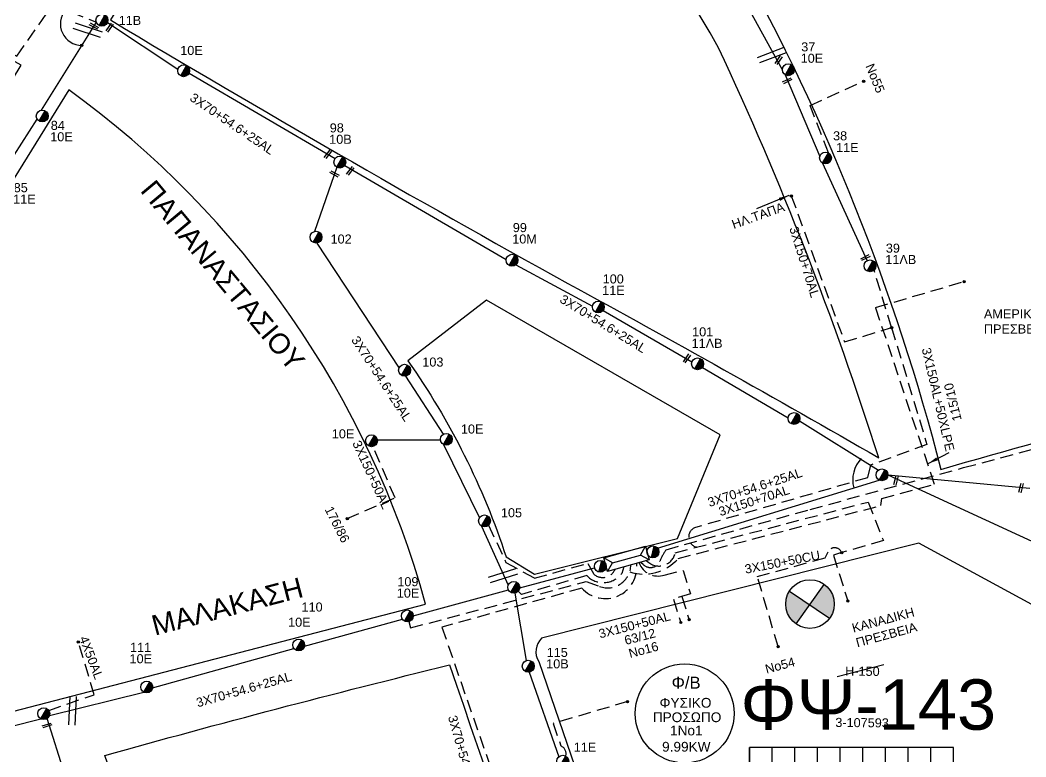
# Model space of a CAD drawing. Header units: millimetres. Extents: x 875 to 3140, y 727 to 1775.
# Drawn here: x 2335.9 to 2535.6, y 1193 to 1339.2 of the extents above; entities that cross this region are included whole.
import ezdxf
from ezdxf.enums import TextEntityAlignment as Align

# ---------------------------------------------------------------- set-up
doc = ezdxf.new("R2010")
doc.units = ezdxf.units.MM
doc.linetypes.add('DASHED', pattern=[19.05, 12.7, -6.35])
for name, color, linetype in [('Ασφαλειοκιβώτια Χ.Τ 9 αναχωρήσεων', 7, 'Continuous'), ('Γέφυρες Εναερίου Δικτύου', 7, 'Continuous'), ('Γυμνά εναέρια ΧΤ (3Φ)   4x50AL', 7, 'Continuous'), ('Επιγραφές - Σχήματα', 7, 'Continuous'), ('Καλώδια ΧΤ   3x150+50AL', 7, 'DASHED'), ('Καλώδια ΧΤ   3x150+50CU', 7, 'DASHED'), ('Καλώδια ΧΤ   3x150+70AL', 7, 'DASHED'), ('Καλώδια ΧΤ   3x150AL+50CU', 7, 'DASHED'), ('Καλώδια ΧΤ   3x150AL+50XLPE', 7, 'DASHED'), ('Μηχανική τομή', 7, 'Continuous'), ('Στύλος ΦΜ', 7, 'Continuous'), ('Στύλος ΦΜ @ 1', 7, 'Continuous'), ('Συνδέσεις', 7, 'Continuous'), ('Συνεστραμμένα ΧΤ   3x70+54.6+25AL', 7, 'SYN_LINE'), ('Τομή', 7, 'Continuous'), ('Υποσταθμός εναέριος 2 στύλων', 7, 'Continuous'), ('Υποσταθμός πόλεως', 7, 'Continuous'), ('Υπόβαθρο ΔΕΗ', 7, 'Continuous')]:
    doc.layers.add(name, color=color, linetype=linetype)
doc.styles.add('ar', font='arial.ttf')
doc.styles.get("Standard").update_dxf_attribs({"font": 'arial.ttf'})
doc.linetypes.add('SYN_LINE', pattern='A,0.5,-0.0001,["/\\/\\/\\/",Standard,S=0.1,R=0,X=0,Y=-0.05],-0.25', length=0.7501)
doc.dimstyles.new('ISO-25', dxfattribs={"dimtxt": 2.5, "dimasz": 2.5, "dimexe": 1.25, "dimexo": 0.625, "dimtad": 1, "dimtxsty": 'Standard', "dimcen": 2.5, "dimadec": 0, "dimazin": 0, "dimtfac": 1, "dimtmove": 0, "dimatfit": 3, "dimfxl": 1, "dimarcsym": 0})

# ---------------------------------------------------------------- blocks, each defined once
blk = doc.blocks.new('ΥΠΑΡΧΩΝ ΤΣΙΜΕΝΤΕΝΙΟΣ ΣΤΥΛΟΣ')
at = {"layer": 'Στύλος ΦΜ'}
blk.add_hatch(color=256, dxfattribs=at).paths.add_polyline_path([(-1.29, -2.28, 0.574793), (2.62, 0, 0.268822), (1.3, 2.27)])
blk.add_line((-1.29, -2.28), (1.3, 2.27), dxfattribs=at)
blk.add_circle((0, 0), 2.62, dxfattribs=at)
at = {"layer": 'Στύλος ΦΜ', "flags": 4}
for tag, p in [('ΑΡΙΘΜΟΣ', (-4.68, 8.05)), ('ΤΥΠΟΣ', (-4.91, 3.03))]:
    blk.add_attdef(tag, p, '', height=4, dxfattribs=at)
blk = doc.blocks.new('ΥΠΟΣΤΑΘΜΟΣ ΕΝΑΕΡΙΟΣ ΕΠΙ 2 ΣΤΥΛΩΝ')
at = {"layer": 'Υποσταθμός εναέριος 2 στύλων', "linetype": 'Continuous'}
for points in [[(-11.97, -2.11, 0.574793), (-8.45, -0.07, 0.268822), (-9.64, 1.98)], [(9.68, -2.15, 0.574793), (13.19, -0.1, 0.268822), (12.01, 1.95)]]:
    blk.add_hatch(color=256, dxfattribs=at).paths.add_polyline_path(points)
for p, q in [((-11.97, -2.11), (-9.64, 1.98)), ((9.68, -2.15), (12.01, 1.95))]:
    blk.add_line(p, q, dxfattribs=at)
for centre in [(-10.81, -0.07), (10.84, -0.1)]:
    blk.add_circle(centre, 2.36, dxfattribs=at)
at = {"layer": 'Υποσταθμός πόλεως', "linetype": 'Continuous', "ltscale": 40}
blk.add_lwpolyline([(-8.57, 2.82), (8.57, 2.82), (8.57, -2.82), (-8.57, -2.82)], close=True, dxfattribs=at)
for points in [[(-5.75, 0), (-8.57, 2.82)], [(-8.57, -2.82), (-5.75, 0)], [(-5.75, 0), (5.75, 0)], [(5.75, 0), (8.57, 2.82)], [(8.57, -2.82), (5.75, 0)]]:
    blk.add_lwpolyline(points, dxfattribs=at)
at = {"layer": 'Υποσταθμός εναέριος 2 στύλων', "ltscale": 40, "flags": 1}
for tag, p in [('ΜΕΤΑΣΧΗΜΑΤΙΣΜΟΣ', (14.09, 2.51)), ('ΙΣΧΥΣ', (14.07, -0.28)), ('ΑΡΙΘΜΟΣ', (14.19, -3))]:
    blk.add_attdef(tag, p, '', height=1.8, dxfattribs=at)
blk = doc.blocks.new('ΤΟΜΗ')
at = {"layer": 'Τομή', "ltscale": 40}
for p, q in [((-5.68, 0), (5.68, 0)), ((5.68, -2.33), (-5.68, -2.33))]:
    blk.add_line(p, q, dxfattribs=at)
blk = doc.blocks.new('ΑΣΦΑΛΕΙΟΚΙΒΩΤΙΟ ΥΠΟΣΤΑΘΜΟΥ 9 ΑΝΑΧΩΡΗΣΕΩΝ')
at = {"layer": 'Ασφαλειοκιβώτια Χ.Τ 9 αναχωρήσεων', "ltscale": 40}
for p, q in [((-23.8, 40.36), (24.02, 40.36)), ((-9.72, 40.36), (-9.72, -40.64)), ((9.94, 40.36), (9.94, -40.64)), ((-23.8, 31.36), (24.02, 31.36)), ((-23.8, 22.36), (24.02, 22.36)), ((-23.8, 13.36), (24.02, 13.36)), ((-23.8, 4.36), (24.02, 4.36)), ((-23.8, -4.64), (24.02, -4.64)), ((-23.8, -13.64), (24.02, -13.64)), ((-23.8, -22.64), (24.02, -22.64)), ((-23.8, -31.64), (24.02, -31.64))]:
    blk.add_line(p, q, dxfattribs=at)
at = {"layer": 'Ασφαλειοκιβώτια Χ.Τ 9 αναχωρήσεων'}
blk.add_lwpolyline([(-23.8, -40.64), (24.02, -40.64), (24.02, 40.36), (-23.8, 40.36)], close=True, dxfattribs=at)
for s, rotation, p in [('1', 270, (-18.96, 37.31)), ('2', 270, (-18.6, 28.38)), ('3', 270, (-18.74, 18.97)), ('4', 270, (-18.26, 9.95)), ('5', 270, (-18.42, 0.93)), ('6', 274.9707, (-18.52, -8.21)), ('7', 270, (-19, -16.47)), ('8', 270, (-18.86, -26.29)), ('9', 266.863, (-18.5, -35))]:
    blk.add_text(s, height=3.6, rotation=rotation, dxfattribs=at).set_placement(p)
at = {"layer": 'Ασφαλειοκιβώτια Χ.Τ 9 αναχωρήσεων', "ltscale": 40}
for tag, height, p in [('ΟΝΟΜΑ', 5, (-0.16, 44.31)), ('ΚΕΙΜΕΝΟ 1', 2, (17.06, 35.59)), ('ΚΕΙΜΕΝΟ 2', 2, (17.06, 26.88)), ('ΚΕΙΜΕΝΟ 3', 2, (17.06, 17.69)), ('ΚΕΙΜΕΝΟ 4', 2, (17.06, 8.71)), ('ΚΕΙΜΕΝΟ 5', 2, (17.06, -0.13)), ('ΚΕΙΜΕΝΟ 6', 2, (17.06, -9.05)), ('ΚΕΙΜΕΝΟ 7', 2, (17.06, -18.13)), ('ΚΕΙΜΕΝΟ 8', 2, (17.06, -26.85)), ('ΚΕΙΜΕΝΟ 9', 2, (17.06, -35.99)), ('ΣΧ', 2, (-0.1, -42.64))]:
    blk.add_attdef(tag, text='', height=height, dxfattribs=at).set_placement(p, align=Align.MIDDLE_CENTER)
blk = doc.blocks.new('_ΣΥΝΔΕΣΗ')
at = {"layer": 'Συνδέσεις', "linetype": 'SYN_LINE', "ltscale": 40}
blk.add_hatch(color=256, dxfattribs=at).paths.add_polyline_path([(0.5, -0.01, 1), (-0.5, -0.01, 1)])
at = {"layer": 'Συνδέσεις'}
blk.add_circle((0, -0.01), 0.5, dxfattribs=at)
blk = doc.blocks.new('ΜΗΧΑΝΙΚΗ ΤΟΜΗ')
at = {"layer": 'Μηχανική τομή', "ltscale": 40}
for p, q in [((-1.89, 0.78), (1.89, 0.78)), ((1.89, 0), (-1.89, 0))]:
    blk.add_line(p, q, dxfattribs=at)

msp = doc.modelspace()

# ---------------------------------------------------------------- hatches: boundary and pattern name
at = {"layer": 'Επιγραφές - Σχήματα'}
h = msp.add_hatch(color=1, dxfattribs=at)
h.paths.add_polyline_path([(2495.56, 1227.26), (2492.66, 1223.19), (2496.62, 1220.52, 0.158648), (2497.54, 1223.36, 0.239646)])
h.paths.add_polyline_path([(2492.66, 1223.19), (2488.63, 1225.92, 0.140748), (2487.89, 1223.36, 0.245453), (2489.96, 1219.4)])

# ---------------------------------------------------------------- linework, layer by layer
at = {"layer": 'Γέφυρες Εναερίου Δικτύου', "color": 85, "linetype": 'DASHED', "ltscale": 0.2}
msp.add_lwpolyline([(2496.38, 1312.88), (2492.74, 1322.29), (2503.35, 1327.1)], dxfattribs=at)
at = {"layer": 'Γέφυρες Εναερίου Δικτύου', "color": 1, "linetype": 'DASHED', "ltscale": 0.2}
msp.add_lwpolyline([(2428.88, 1238.99), (2432.35, 1231.61), (2438.01, 1228.5), (2448.61, 1231.42), (2449.7, 1229.39, 0.531164), (2454, 1230.22, 242.957293)], format="xyb", dxfattribs=at)
at = {"layer": 'Γέφυρες Εναερίου Δικτύου', "color": 6, "linetype": 'DASHED', "ltscale": 0.2}
msp.add_lwpolyline([(2413.04, 1219.86), (2413.39, 1218.62), (2448.25, 1227.8), (2450.95, 1226.83, 0.512061), (2457.14, 1231.09, -0.978495)], format="xyb", dxfattribs=at)
at = {"layer": 'Γέφυρες Εναερίου Δικτύου', "color": 151, "linetype": 'DASHED', "ltscale": 0.2}
msp.add_lwpolyline([(2455.76, 1230.71), (2455.33, 1229.39, -0.451093), (2448.39, 1228.99), (2435.42, 1225.28), (2434.79, 1225.9)], format="xyb", dxfattribs=at)
at = {"layer": 'Γυμνά εναέρια ΧΤ (3Φ)   4x50AL', "color": 1, "linetype": 'DASHED', "ltscale": 0.2}
msp.add_lwpolyline([(2341.55, 1202.25), (2350.58, 1205.36), (2347.43, 1215.85)], dxfattribs=at)
at = {"layer": 'Επιγραφές - Σχήματα', "color": 1}
msp.add_line((2498.11, 1208.96), (2507.4, 1211.37), dxfattribs=at)
for points in [[(2489.96, 1219.4), (2495.56, 1227.26)], [(2488.63, 1225.92), (2496.62, 1220.52)]]:
    msp.add_lwpolyline(points, dxfattribs=at)
at = {"layer": 'Επιγραφές - Σχήματα', "color": 151, "linetype": 'DASHED', "ltscale": 0.2}
msp.add_lwpolyline([(2456.47, 1203.99), (2441.7, 1199.65), (2443.25, 1195.2)], dxfattribs=at)
at = {"layer": 'Επιγραφές - Σχήματα', "color": 1}
msp.add_circle((2492.72, 1223.36), 4.83, dxfattribs=at)
at = {"layer": 'Επιγραφές - Σχήματα', "color": 202}
msp.add_circle((2467.83, 1201.65), 9.83, dxfattribs=at)
at = {"layer": 'Επιγραφές - Σχήματα', "ltscale": 20}
for centre, radius, start, end in [((2348.15, 1338.49), 4.29, 140.7927, 269.4441), ((2507.54, 1247.96), 6.33, 137.1538, 194.3672)]:
    msp.add_arc(centre, radius, start, end, dxfattribs=at)
at = {"layer": 'Επιγραφές - Σχήματα', "color": 151, "linetype": 'DASHED', "ltscale": 0.2}
msp.add_arc((2442.69, 1193.7), 1.59, 341.2647, 69.4037, dxfattribs=at)
at = {"layer": 'Καλώδια ΧΤ   3x150+50AL', "color": 1, "ltscale": 0.2}
msp.add_lwpolyline([(2400.81, 1240.3), (2410.31, 1244.44), (2405.92, 1254.61)], dxfattribs=at)
at = {"layer": 'Καλώδια ΧΤ   3x150+50CU', "color": 85, "ltscale": 0.2}
msp.add_lwpolyline([(2486.39, 1214.9), (2482.26, 1228.79), (2495.72, 1232.54), (2496.31, 1233.72, -0.655405), (2498.99, 1233.57, 0.694358)], format="xyb", dxfattribs=at)
at = {"layer": 'Καλώδια ΧΤ   3x150+70AL', "color": 5, "ltscale": 0.2}
msp.add_lwpolyline([(2272.3, 1341.11), (2273.85, 1352.43), (2291.92, 1348.92), (2311.53, 1343.27), (2323.59, 1338.42), (2335.18, 1332.09), (2342.41, 1342.26), (2351, 1338.81)], dxfattribs=at)
at = {"layer": 'Καλώδια ΧΤ   3x150+70AL', "color": 85, "ltscale": 0.2}
msp.add_lwpolyline([(2489.01, 1304.34), (2499.58, 1275.35), (2508.92, 1278.21), (2505.45, 1289.6)], dxfattribs=at)
for points in [[(2508.92, 1278.21), (2515.94, 1255.02), (2504.73, 1250.91), (2504.15, 1248.42), (2469.96, 1238.54, 0.760645), (2470.28, 1234.64, 0.692912)], [(2460.23, 1231.94), (2460.72, 1231.57, 0.549475), (2465.97, 1233.51), (2504.3, 1243.6), (2507.31, 1235.93), (2498.99, 1233.57), (2497.38, 1233.04), (2500.23, 1223.98)]]:
    msp.add_lwpolyline(points, format="xyb", dxfattribs=at)
at = {"layer": 'Καλώδια ΧΤ   3x150AL+50CU', "color": 173, "ltscale": 0.2}
msp.add_lwpolyline([(2458.31, 1231.41, -0.729691), (2447.41, 1226.52), (2419.6, 1218.75), (2441.66, 1155.6), (2444.26, 1154.03, -0.294187), (2448.11, 1146.16, 0.058718), (2448.11, 1140), (2449.12, 1137.09)], format="xyb", dxfattribs=at)
at = {"layer": 'Καλώδια ΧΤ   3x150AL+50XLPE', "color": 62, "linetype": 'DASHED', "ltscale": 0.2}
msp.add_line((2467.29, 1224.86), (2468.72, 1220.24), dxfattribs=at)
at = {"layer": 'Καλώδια ΧΤ   3x150AL+50XLPE', "color": 6, "ltscale": 0.2}
msp.add_lwpolyline([(2456.91, 1229.75, 0.303996), (2466.52, 1232.38), (2506.81, 1242.9), (2506.96, 1244.3), (2517.45, 1247.1), (2505.76, 1282.21), (2523.32, 1287.33)], format="xyb", dxfattribs=at)
at = {"layer": 'Καλώδια ΧΤ   3x150AL+50XLPE', "color": 27, "linetype": 'DASHED', "ltscale": 0.2}
msp.add_lwpolyline([(2459.16, 1231.65), (2459.66, 1231.17, 0.530381), (2462.92, 1231.87, -0.055292), (2464.14, 1234.14), (2492.77, 1242.13), (2523.22, 1250.42), (2573.65, 1263.83), (2607.5, 1272.85)], format="xyb", dxfattribs=at)
at = {"layer": 'Καλώδια ΧΤ   3x150AL+50XLPE', "color": 62, "linetype": 'DASHED', "ltscale": 0.2}
msp.add_lwpolyline([(2458.77, 1231.54, 0.4032), (2463.79, 1229.11), (2467.51, 1230.03), (2468.98, 1225.4), (2465.59, 1224.32), (2467.07, 1219.69)], format="xyb", dxfattribs=at)
at = {"layer": 'Συνεστραμμένα ΧΤ   3x70+54.6+25AL', "color": 2, "ltscale": 20}
msp.add_lwpolyline([(2474.64, 1352.3), (2487.23, 1329.31)], dxfattribs=at)
at = {"layer": 'Συνεστραμμένα ΧΤ   3x70+54.6+25AL', "color": 5, "ltscale": 20}
for points in [[(2340.08, 1321.35), (2351, 1338.81)], [(2400.33, 1310.39), (2432.37, 1291.73)], [(2434.32, 1290.69), (2449.52, 1282.48)], [(2451.63, 1281.59), (2469.28, 1271.38)], [(2471.35, 1270.32), (2488.38, 1260.33)], [(2490.63, 1259.72), (2506.3, 1249.92)], [(2508.19, 1248.98), (2536.39, 1246.36)], [(2508.19, 1248.98), (2541.06, 1233.85)], [(2462.42, 1234.47), (2506.43, 1247.96)]]:
    msp.add_lwpolyline(points, dxfattribs=at)
at = {"layer": 'Συνεστραμμένα ΧΤ   3x70+54.6+25AL', "color": 1, "ltscale": 20}
for points in [[(2353.21, 1338.77), (2367.21, 1329.51)], [(2369.42, 1328.7), (2398.41, 1311.76)], [(2394.78, 1294.98), (2411.11, 1270.16)], [(2419.91, 1255.01), (2427.06, 1240.45)]]:
    msp.add_lwpolyline(points, dxfattribs=at)
at = {"layer": 'Συνεστραμμένα ΧΤ   3x70+54.6+25AL', "color": 85, "ltscale": 20}
for points in [[(2487.82, 1328.33), (2494.66, 1312.18)], [(2495.21, 1310.83), (2504.05, 1291.48)]]:
    msp.add_lwpolyline(points, dxfattribs=at)
at = {"layer": 'Συνεστραμμένα ΧΤ   3x70+54.6+25AL', "color": 5, "ltscale": 15}
msp.add_lwpolyline([(2331.59, 1307.65), (2339.25, 1319.55)], dxfattribs=at)
at = {"layer": 'Συνεστραμμένα ΧΤ   3x70+54.6+25AL', "color": 1, "ltscale": 15}
for points in [[(2398.77, 1310.02), (2394.31, 1297.28)], [(2412.42, 1268.58), (2419.89, 1257.05)], [(2419.33, 1255.88), (2406.81, 1255.87)], [(2427.5, 1238.83), (2432.8, 1227.11)], [(2344.74, 1189.54), (2341.21, 1200.63)]]:
    msp.add_lwpolyline(points, dxfattribs=at)
at = {"layer": 'Συνεστραμμένα ΧΤ   3x70+54.6+25AL', "color": 6, "ltscale": 20}
for points in [[(2435.07, 1226.58), (2449.95, 1230.53)], [(2413.94, 1221.04), (2432.82, 1226.2)], [(2392.35, 1215.01), (2411.77, 1220.38)], [(2362.17, 1206.71), (2390.24, 1214.54)], [(2341.69, 1201.25), (2360.43, 1205.87)]]:
    msp.add_lwpolyline(points, dxfattribs=at)
at = {"layer": 'Συνεστραμμένα ΧΤ   3x70+54.6+25AL', "color": 151, "ltscale": 15}
msp.add_lwpolyline([(2434.12, 1225.52), (2436.37, 1212.14)], dxfattribs=at)
at = {"layer": 'Συνεστραμμένα ΧΤ   3x70+54.6+25AL', "color": 151, "ltscale": 20}
msp.add_lwpolyline([(2436.96, 1209.86), (2442.86, 1193.07)], dxfattribs=at)
at = {"layer": 'Συνεστραμμένα ΧΤ   3x70+54.6+25AL', "color": 1, "ltscale": 10}
msp.add_lwpolyline([(2328.12, 1197.59), (2339.98, 1200.58)], dxfattribs=at)
at = {"layer": 'Υπόβαθρο ΔΕΗ'}
for points in [[(2442.41, 1483.53), (2401.96, 1416.89, -0.145088), (2478.23, 1351.47, -0.064065), (2518.71, 1250.06, -0.007079), (2597.77, 1271.65, 0.075665), (2544.89, 1382.42, 0.085809), (2442.41, 1483.53, 4.800216)], [(2396.11, 1407.96), (2353.79, 1339.24, 0.008402), (2444.65, 1286.95, -0.006365), (2506.36, 1252.36, 0.032746), (2474.58, 1333.7, 0.156027), (2396.11, 1407.96, 0.040307)], [(2210.53, 1348.95), (2246.5, 1225.35, -0.075974), (2270.72, 1222.47), (2336.07, 1330.3, 0.184304), (2210.53, 1348.95, 4.030391)], [(2345.53, 1325.38), (2278.44, 1217.12, -0.117069), (2297.59, 1192.48), (2416.39, 1223.33, 0.17031), (2345.53, 1325.38, -6.731976)], [(2352.7, 1193.32, -0.007855), (2421.13, 1211.27, 0.001337), (2465.44, 1083.51, -0.000619), (2511.56, 952.19, 0.014697), (2441.74, 931.04, -0.036198), (2437.03, 934.03, 0.001831), (2386.63, 1088.69, 0.002955), (2352.7, 1193.32, -0.869553)]]:
    msp.add_lwpolyline(points, format="xyb", dxfattribs=at)
for points in [[(2428.46, 1283.65), (2412.86, 1271.62, -0.07498), (2432.37, 1232.7), (2437.98, 1229.31), (2466.38, 1236.38), (2474.91, 1256.94)], [(2461.81, 1145.05), (2588.2, 1189.97, 0.551971), (2589.49, 1194.67), (2514.33, 1235.41), (2439.43, 1216.56, 0.356539), (2438.84, 1211.98)]]:
    msp.add_lwpolyline(points, format="xyb", close=True, dxfattribs=at)

# ---------------------------------------------------------------- block references
at = {"layer": 'Ασφαλειοκιβώτια Χ.Τ 9 αναχωρήσεων', "xscale": 0.5, "yscale": 0.5, "zscale": 0.5, "rotation": 90}
msp.add_blockref('ΑΣΦΑΛΕΙΟΚΙΒΩΤΙΟ ΥΠΟΣΤΑΘΜΟΥ 9 ΑΝΑΧΩΡΗΣΕΩΝ', (2500.89, 1182.86), dxfattribs=at).add_auto_attribs({'ΟΝΟΜΑ': 'ΦΨ-143'})
at = {"layer": 'Μηχανική τομή'}
for p, xscale, yscale, zscale, rotation in [((2350.62, 1338.21), 0.5000000000001208, 0.5000000000001208, 0.5000000000001208, 151.9718732183542), ((2353.47, 1337.84), 0.5000000000000926, 0.5000000000000926, 0.5000000000000926, 234.8458420220333), ((2486.35, 1331.39), 0.5000000000000926, 0.5000000000000926, 0.5000000000000926, 234.8458420220333), ((2488.11, 1327.37), 0.5000000000001384, 0.5000000000001384, 0.5000000000001384, 206.6321580261365), ((2396.84, 1312.73), 0.500000000000195, 0.500000000000195, 0.500000000000195, 232.5083734282641), ((2398.4, 1308.87), 0.5000000000001208, 0.5000000000001208, 0.5000000000001208, 151.9718732183542), ((2401.28, 1309.42), 0.500000000000195, 0.500000000000195, 0.500000000000195, 232.5083734282641), ((2503.63, 1292.27), 0.5000000000001384, 0.5000000000001384, 0.5000000000001384, 206.6321580261365), ((2468.12, 1272.21), 0.5000000000000926, 0.5000000000000926, 0.5000000000000926, 234.8458420220333), ((2509.61, 1247.97), 0.5000000000001807, 0.5000000000001807, 0.5000000000001807, 256.8213729322306), ((2534.44, 1246.45), 0.5000000000001807, 0.5000000000001807, 0.5000000000001807, 256.8213729322306), ((2341.26, 1199.08), 0.4999999999995703, 0.4999999999995703, 0.4999999999995703, 17.06631977406026)]:
    msp.add_blockref('ΜΗΧΑΝΙΚΗ ΤΟΜΗ', p, dxfattribs=dict(at, xscale=xscale, yscale=yscale, zscale=zscale, rotation=rotation))
at = {"layer": 'Στύλος ΦΜ @ 1', "ltscale": 40}
ref = msp.add_blockref('ΥΠΑΡΧΩΝ ΤΣΙΜΕΝΤΕΝΙΟΣ ΣΤΥΛΟΣ', (2352.11, 1339.2), dxfattribs=dict(at, xscale=0.4499999999998181, yscale=0.4499999999998181, zscale=0.4499999999998181))
ref.add_attrib('ΤΥΠΟΣ', '11Β', (2355.43, 1338.26), dxfattribs={"layer": 'Στύλος ΦΜ', "height": 1.8, "flags": 4})
ref.add_attrib('ΑΡΙΘΜΟΣ', '83', (2356.07, 1340.46), dxfattribs={"layer": 'Στύλος ΦΜ', "height": 1.8, "flags": 4})
ref = msp.add_blockref('ΥΠΑΡΧΩΝ ΤΣΙΜΕΝΤΕΝΙΟΣ ΣΤΥΛΟΣ', (2488.41, 1329.36), dxfattribs=dict(at, xscale=0.4499999999998181, yscale=0.4499999999998181, zscale=0.4499999999998181))
ref.add_attrib('ΤΥΠΟΣ', '10E', (2490.87, 1330.75), dxfattribs={"layer": 'Στύλος ΦΜ', "height": 1.8, "flags": 4})
ref.add_attrib('ΑΡΙΘΜΟΣ', '37', (2490.98, 1333.01), dxfattribs={"layer": 'Στύλος ΦΜ', "height": 1.8, "flags": 4})
ref = msp.add_blockref('ΥΠΑΡΧΩΝ ΤΣΙΜΕΝΤΕΝΙΟΣ ΣΤΥΛΟΣ', (2368.34, 1329.17), dxfattribs=dict(at, xscale=0.4499999999998181, yscale=0.4499999999998181, zscale=0.4499999999998181))
ref.add_attrib('ΤΥΠΟΣ', '10E', (2367.66, 1332.3), dxfattribs={"layer": 'Στύλος ΦΜ', "height": 1.8, "flags": 4})
ref = msp.add_blockref('ΥΠΑΡΧΩΝ ΤΣΙΜΕΝΤΕΝΙΟΣ ΣΤΥΛΟΣ', (2340.25, 1320.18), dxfattribs=dict(at, xscale=0.4499999999998181, yscale=0.4499999999998181, zscale=0.4499999999998181))
ref.add_attrib('ΤΥΠΟΣ', '10E', (2341.84, 1315.17), dxfattribs={"layer": 'Στύλος ΦΜ', "height": 1.8, "flags": 4})
ref.add_attrib('ΑΡΙΘΜΟΣ', '84', (2341.95, 1317.43), dxfattribs={"layer": 'Στύλος ΦΜ', "height": 1.8, "flags": 4})
ref = msp.add_blockref('ΥΠΑΡΧΩΝ ΤΣΙΜΕΝΤΕΝΙΟΣ ΣΤΥΛΟΣ', (2399.35, 1311.04), dxfattribs=dict(at, xscale=0.4499999999998181, yscale=0.4499999999998181, zscale=0.4499999999998181))
ref.add_attrib('ΤΥΠΟΣ', '10B', (2397.24, 1314.67), dxfattribs={"layer": 'Στύλος ΦΜ', "height": 1.8, "flags": 4})
ref.add_attrib('ΑΡΙΘΜΟΣ', '98', (2397.35, 1316.93), dxfattribs={"layer": 'Στύλος ΦΜ', "height": 1.8, "flags": 4})
ref = msp.add_blockref('ΥΠΑΡΧΩΝ ΤΣΙΜΕΝΤΕΝΙΟΣ ΣΤΥΛΟΣ', (2495.8, 1311.86), dxfattribs=dict(at, xscale=0.4499999999998181, yscale=0.4499999999998181, zscale=0.4499999999998181))
ref.add_attrib('ΤΥΠΟΣ', '11Ε', (2497.9, 1313.02), dxfattribs={"layer": 'Στύλος ΦΜ', "height": 1.8, "flags": 4})
ref.add_attrib('ΑΡΙΘΜΟΣ', '38', (2497.3, 1315.36), dxfattribs={"layer": 'Στύλος ΦΜ', "height": 1.8, "flags": 4})
ref = msp.add_blockref('ΥΠΑΡΧΩΝ ΤΣΙΜΕΝΤΕΝΙΟΣ ΣΤΥΛΟΣ', (2331.67, 1306.47), dxfattribs=dict(at, xscale=0.4499999999998181, yscale=0.4499999999998181, zscale=0.4499999999998181))
ref.add_attrib('ΤΥΠΟΣ', '11E', (2334.48, 1302.81), dxfattribs={"layer": 'Στύλος ΦΜ', "height": 1.8, "flags": 4})
ref.add_attrib('ΑΡΙΘΜΟΣ', '85', (2334.59, 1305.07), dxfattribs={"layer": 'Στύλος ΦΜ', "height": 1.8, "flags": 4})
ref = msp.add_blockref('ΥΠΑΡΧΩΝ ΤΣΙΜΕΝΤΕΝΙΟΣ ΣΤΥΛΟΣ', (2433.54, 1291.57), dxfattribs=dict(at, xscale=0.4499999999998181, yscale=0.4499999999998181, zscale=0.4499999999998181))
ref.add_attrib('ΤΥΠΟΣ', '10M', (2433.59, 1294.89), dxfattribs={"layer": 'Στύλος ΦΜ', "height": 1.8, "flags": 4})
ref.add_attrib('ΑΡΙΘΜΟΣ', '99', (2433.7, 1297.15), dxfattribs={"layer": 'Στύλος ΦΜ', "height": 1.8, "flags": 4})
ref = msp.add_blockref('ΥΠΑΡΧΩΝ ΤΣΙΜΕΝΤΕΝΙΟΣ ΣΤΥΛΟΣ', (2394.63, 1296.15), dxfattribs=dict(at, xscale=0.4499999999998181, yscale=0.4499999999998181, zscale=0.4499999999998181))
ref.add_attrib('ΤΥΠΟΣ', '102', (2397.51, 1294.88), dxfattribs={"layer": 'Στύλος ΦΜ', "height": 1.8, "flags": 4})
ref = msp.add_blockref('ΥΠΑΡΧΩΝ ΤΣΙΜΕΝΤΕΝΙΟΣ ΣΤΥΛΟΣ', (2504.64, 1290.46), dxfattribs=dict(at, xscale=0.4499999999998181, yscale=0.4499999999998181, zscale=0.4499999999998181))
ref.add_attrib('ΤΥΠΟΣ', '11ΛB', (2507.67, 1290.81), dxfattribs={"layer": 'Στύλος ΦΜ', "height": 1.8, "flags": 4})
ref.add_attrib('ΑΡΙΘΜΟΣ', '39', (2507.78, 1293.07), dxfattribs={"layer": 'Στύλος ΦΜ', "height": 1.8, "flags": 4})
ref = msp.add_blockref('ΥΠΑΡΧΩΝ ΤΣΙΜΕΝΤΕΝΙΟΣ ΣΤΥΛΟΣ', (2450.68, 1282.29), dxfattribs=dict(at, xscale=0.4499999999998181, yscale=0.4499999999998181, zscale=0.4499999999998181))
ref.add_attrib('ΤΥΠΟΣ', '11E', (2451.45, 1284.7), dxfattribs={"layer": 'Στύλος ΦΜ', "height": 1.8, "flags": 4})
ref.add_attrib('ΑΡΙΘΜΟΣ', '100', (2451.55, 1286.96), dxfattribs={"layer": 'Στύλος ΦΜ', "height": 1.8, "flags": 4})
ref = msp.add_blockref('ΥΠΑΡΧΩΝ ΤΣΙΜΕΝΤΕΝΙΟΣ ΣΤΥΛΟΣ', (2470.4, 1271.02), dxfattribs=dict(at, xscale=0.4499999999998181, yscale=0.4499999999998181, zscale=0.4499999999998181))
ref.add_attrib('ΤΥΠΟΣ', '11ΛB', (2469.2, 1274.19), dxfattribs={"layer": 'Στύλος ΦΜ', "height": 1.8, "flags": 4})
ref.add_attrib('ΑΡΙΘΜΟΣ', '101', (2469.31, 1276.46), dxfattribs={"layer": 'Στύλος ΦΜ', "height": 1.8, "flags": 4})
ref = msp.add_blockref('ΥΠΑΡΧΩΝ ΤΣΙΜΕΝΤΕΝΙΟΣ ΣΤΥΛΟΣ', (2412.21, 1269.74), dxfattribs=dict(at, xscale=0.4499999999998181, yscale=0.4499999999998181, zscale=0.4499999999998181))
ref.add_attrib('ΤΥΠΟΣ', '103', (2415.73, 1270.47), dxfattribs={"layer": 'Στύλος ΦΜ', "height": 1.8, "flags": 4})
at = {"layer": 'Στύλος ΦΜ @ 1', "ltscale": 40, "xscale": 0.4499999999998181, "yscale": 0.4499999999998181, "zscale": 0.4499999999998181}
for p in [(2489.55, 1260.17), (2507.01, 1248.99), (2433.9, 1226.67), (2340.56, 1201.61)]:
    msp.add_blockref('ΥΠΑΡΧΩΝ ΤΣΙΜΕΝΤΕΝΙΟΣ ΣΤΥΛΟΣ', p, dxfattribs=at)
at = {"layer": 'Στύλος ΦΜ @ 1', "ltscale": 40}
ref = msp.add_blockref('ΥΠΑΡΧΩΝ ΤΣΙΜΕΝΤΕΝΙΟΣ ΣΤΥΛΟΣ', (2420.5, 1256.04), dxfattribs=dict(at, xscale=0.4499999999998181, yscale=0.4499999999998181, zscale=0.4499999999998181))
ref.add_attrib('ΤΥΠΟΣ', '10E', (2423.39, 1257.18), dxfattribs={"layer": 'Στύλος ΦΜ', "height": 1.8, "flags": 4})
ref = msp.add_blockref('ΥΠΑΡΧΩΝ ΤΣΙΜΕΝΤΕΝΙΟΣ ΣΤΥΛΟΣ', (2405.64, 1255.75), dxfattribs=dict(at, xscale=0.4499999999998181, yscale=0.4499999999998181, zscale=0.4499999999998181))
ref.add_attrib('ΤΥΠΟΣ', '10E', (2397.76, 1256.23), dxfattribs={"layer": 'Στύλος ΦΜ', "height": 1.8, "flags": 4})
ref = msp.add_blockref('ΥΠΑΡΧΩΝ ΤΣΙΜΕΝΤΕΝΙΟΣ ΣΤΥΛΟΣ', (2428.08, 1239.85), dxfattribs=dict(at, xscale=0.4499999999998181, yscale=0.4499999999998181, zscale=0.4499999999998181))
ref.add_attrib('ΤΥΠΟΣ', '105', (2431.34, 1240.57), dxfattribs={"layer": 'Στύλος ΦΜ', "height": 1.8, "flags": 4})
ref = msp.add_blockref('ΥΠΑΡΧΩΝ ΤΣΙΜΕΝΤΕΝΙΟΣ ΣΤΥΛΟΣ', (2412.76, 1221), dxfattribs=dict(at, xscale=0.4499999999998181, yscale=0.4499999999998181, zscale=0.4499999999998181))
ref.add_attrib('ΤΥΠΟΣ', '10E', (2410.66, 1224.63), dxfattribs={"layer": 'Στύλος ΦΜ', "height": 1.8, "flags": 4})
ref.add_attrib('ΑΡΙΘΜΟΣ', '109', (2410.77, 1226.89), dxfattribs={"layer": 'Στύλος ΦΜ', "height": 1.8, "flags": 4})
ref = msp.add_blockref('ΥΠΑΡΧΩΝ ΤΣΙΜΕΝΤΕΝΙΟΣ ΣΤΥΛΟΣ', (2391.19, 1215.23), dxfattribs=dict(at, xscale=0.4499999999998181, yscale=0.4499999999998181, zscale=0.4499999999998181))
ref.add_attrib('ΤΥΠΟΣ', '10E', (2389.08, 1218.85), dxfattribs={"layer": 'Στύλος ΦΜ', "height": 1.8, "flags": 4})
ref.add_attrib('ΑΡΙΘΜΟΣ', '110', (2391.74, 1221.87), dxfattribs={"layer": 'Στύλος ΦΜ', "height": 1.8, "flags": 4})
ref = msp.add_blockref('ΥΠΑΡΧΩΝ ΤΣΙΜΕΝΤΕΝΙΟΣ ΣΤΥΛΟΣ', (2361.01, 1206.89), dxfattribs=dict(at, xscale=0.4499999999998181, yscale=0.4499999999998181, zscale=0.4499999999998181))
ref.add_attrib('ΤΥΠΟΣ', '10E', (2357.59, 1211.6), dxfattribs={"layer": 'Στύλος ΦΜ', "height": 1.8, "flags": 4})
ref.add_attrib('ΑΡΙΘΜΟΣ', '111', (2357.69, 1213.87), dxfattribs={"layer": 'Στύλος ΦΜ', "height": 1.8, "flags": 4})
ref = msp.add_blockref('ΥΠΑΡΧΩΝ ΤΣΙΜΕΝΤΕΝΙΟΣ ΣΤΥΛΟΣ', (2436.76, 1211.02), dxfattribs=dict(at, xscale=0.4499999999998181, yscale=0.4499999999998181, zscale=0.4499999999998181))
ref.add_attrib('ΤΥΠΟΣ', '10B', (2440.33, 1210.59), dxfattribs={"layer": 'Στύλος ΦΜ', "height": 1.8, "flags": 4})
ref.add_attrib('ΑΡΙΘΜΟΣ', '115', (2440.43, 1212.86), dxfattribs={"layer": 'Στύλος ΦΜ', "height": 1.8, "flags": 4})
ref = msp.add_blockref('ΥΠΑΡΧΩΝ ΤΣΙΜΕΝΤΕΝΙΟΣ ΣΤΥΛΟΣ', (2443.62, 1192.17), dxfattribs=dict(at, xscale=0.4499999999998181, yscale=0.4499999999998181, zscale=0.4499999999998181))
ref.add_attrib('ΤΥΠΟΣ', '11E', (2445.8, 1194.05), dxfattribs={"layer": 'Στύλος ΦΜ', "height": 1.8, "flags": 4})
at = {"layer": 'Συνδέσεις', "xscale": 0.4500000000000455, "yscale": 0.4500000000000455, "zscale": 0.4500000000000455}
for p in [(2348.11, 1334.21), (2503.36, 1327.08), (2489.03, 1304.32), (2523.34, 1287.31), (2508.93, 1278.19), (2400.82, 1240.28), (2499.01, 1233.55), (2500.24, 1223.96), (2468.72, 1220.24), (2467.07, 1219.7), (2347.41, 1215.84), (2486.4, 1214.88), (2456.48, 1203.97)]:
    msp.add_blockref('_ΣΥΝΔΕΣΗ', p, dxfattribs=at)
at = {"layer": 'Τομή'}
for p, xscale, yscale, zscale, rotation in [((2349.48, 1337.78), 0.4999999999999316, 0.4999999999999316, 0.4999999999999316, 341.8697503739326), ((2484.95, 1332.82), 0.5000000000000228, 0.5000000000000228, 0.5000000000000228, 20.82898530482081), ((2431.57, 1229.55), 0.5000000000000139, 0.5000000000000139, 0.5000000000000139, 17.75978782800293), ((2346.84, 1202.19), 0.5000000000001841, 0.5000000000001841, 0.5000000000001841, 267.3348198415197)]:
    msp.add_blockref('ΤΟΜΗ', p, dxfattribs=dict(at, xscale=xscale, yscale=yscale, zscale=zscale, rotation=rotation))
at = {"layer": 'Υποσταθμός εναέριος 2 στύλων', "xscale": 0.4999999999998453, "yscale": 0.4999999999998453, "zscale": 0.4999999999998453, "rotation": 15.45130096060553}
msp.add_blockref('ΥΠΟΣΤΑΘΜΟΣ ΕΝΑΕΡΙΟΣ ΕΠΙ 2 ΣΤΥΛΩΝ', (2456.28, 1232.31), dxfattribs=at)

# ---------------------------------------------------------------- texts
at = {"layer": 'Γυμνά εναέρια ΧΤ (3Φ)   4x50AL', "ltscale": 20}
msp.add_text('4X50AL', height=1.8, rotation=290.6754, dxfattribs=at).set_placement((2350.01, 1212.72), align=Align.MIDDLE)
at = {"layer": 'Επιγραφές - Σχήματα', "color": 1, "style": 'ar'}
for s, height, p in [('Φ/Β', 2.369, (2468.12, 1207.8)), ('ΦΥΣΙΚΟ ', 1.938, (2468.38, 1203.76)), ('1No1', 1.938, (2468.16, 1198.25)), ('9.99KW', 1.938, (2468.16, 1195.04))]:
    msp.add_text(s, height=height, dxfattribs=at).set_placement(p, align=Align.MIDDLE)
at = {"layer": 'Επιγραφές - Σχήματα', "ltscale": 20, "attachment_point": 1, "style": 'ar'}
for s, insert, char_height, width, rotation in [('Νο55', (2505.36, 1330.8), 1.8, 7.4435, 292.2658), ('ΠΑΠΑΝΑΣΤΑΣΙΟΥ', (2362.64, 1307.88), 4, 19.3816, 309.7616), ('ΗΛ.ΤΑΠΑ', (2476.97, 1299.46), 1.8, 7.4435, 19.4577), ('115/10', (2521.11, 1259.47), 1.8, 7.4435, 103.7462), ('176/86', (2397.89, 1242.98), 1.8, 7.4435, 297.0298), ('ΜΑΛΑΚΑΣΗ', (2361.6, 1220.94), 4, 54.7815, 14.6129), ('ΚΑΝΑΔΙΚΗ\\PΠΡΕΣΒΕΙΑ', (2500.87, 1219.4), 1.8, 7.4435, 15.0277), ('Νο16', (2456.52, 1214.37), 1.8, 7.4435, 15.0277), ('Νο54', (2483.63, 1211.27), 1.8, 7.4435, 15.0277), ('Η-150', (2499.72, 1210.95), 1.8, 7.4435, 359.408), (' 3-107593', (2497.76, 1200.77), 1.8, 7.4435, 359.408)]:
    msp.add_mtext(s, dxfattribs=dict(at, insert=insert, char_height=char_height, width=width, rotation=rotation))
at = {"layer": 'Επιγραφές - Σχήματα', "color": 1, "ltscale": 20, "insert": (2527.26, 1281.83), "char_height": 1.8, "width": 16.1279, "attachment_point": 1, "style": 'ar'}
msp.add_mtext('ΑΜΕΡΙΚΑΝΙΚΗ\\PΠΡΕΣΒΕΙΑ', dxfattribs=at)
at = {"layer": 'Επιγραφές - Σχήματα', "ltscale": 20, "insert": (2478.91, 1208.41), "char_height": 10, "width": 19.3816, "attachment_point": 1, "style": 'ar'}
msp.add_mtext('ΦΨ-143', dxfattribs=at)
at = {"layer": 'Επιγραφές - Σχήματα', "color": 1, "insert": (2461.5, 1201.86), "char_height": 1.938, "width": 13.9519, "attachment_point": 1}
msp.add_mtext('ΠΡΟΣΩΠΟ', dxfattribs=at)
at = {"layer": 'Καλώδια ΧΤ   3x150+50AL', "ltscale": 0.2}
msp.add_text('3X150+50AL', height=1.8, rotation=294.6958, dxfattribs=at).set_placement((2405.66, 1249.02), align=Align.MIDDLE)
at = {"layer": 'Καλώδια ΧΤ   3x150+50CU', "ltscale": 0.2}
msp.add_text('3X150+50CU', height=1.8, rotation=10.9942, dxfattribs=at).set_placement((2487.23, 1231.69), align=Align.MIDDLE)
at = {"layer": 'Καλώδια ΧΤ   3x150+70AL', "ltscale": 0.2}
for s, rotation, p in [('3X150+70AL', 287.2956, (2491.63, 1291.21)), ('3X150+70AL', 17.8641, (2481.6, 1243.86)), ('3X150+50AL', 14.4549, (2457.88, 1219.22)), ('63/12', 14.4549, (2458.94, 1216.92))]:
    msp.add_text(s, height=1.8, rotation=rotation, dxfattribs=at).set_placement(p, align=Align.MIDDLE)
at = {"layer": 'Καλώδια ΧΤ   3x150AL+50XLPE', "ltscale": 0.2}
msp.add_text('3X150AL+50XLPE', height=1.8, rotation=283.1836, dxfattribs=at).set_placement((2518.17, 1263.95), align=Align.MIDDLE)
at = {"layer": 'Συνεστραμμένα ΧΤ   3x70+54.6+25AL', "ltscale": 20}
for rotation, p in [(325.8314, (2377.99, 1318.65)), (328.3468, (2451.66, 1278.98)), (303.1967, (2407.65, 1268.07)), (18.0792, (2481.78, 1246.49)), (15.8346, (2380.31, 1206.39)), (285.7216, (2424.33, 1191.79))]:
    msp.add_text('3X70+54.6+25AL', height=1.8, rotation=rotation, dxfattribs=at).set_placement(p, align=Align.MIDDLE)

# ---------------------------------------------------------------- leaders
at = {"layer": 'Επιγραφές - Σχήματα', "ltscale": 40}
for points in [[(2488.51, 1304.4), (2482.08, 1301.76)], [(2516.18, 1251.23), (2520.39, 1253.43)]]:
    msp.add_leader(points, dimstyle='ISO-25', override={"dimasz": 2, "dimtad": 0}, dxfattribs=at)

doc.saveas('drawing.dxf')
